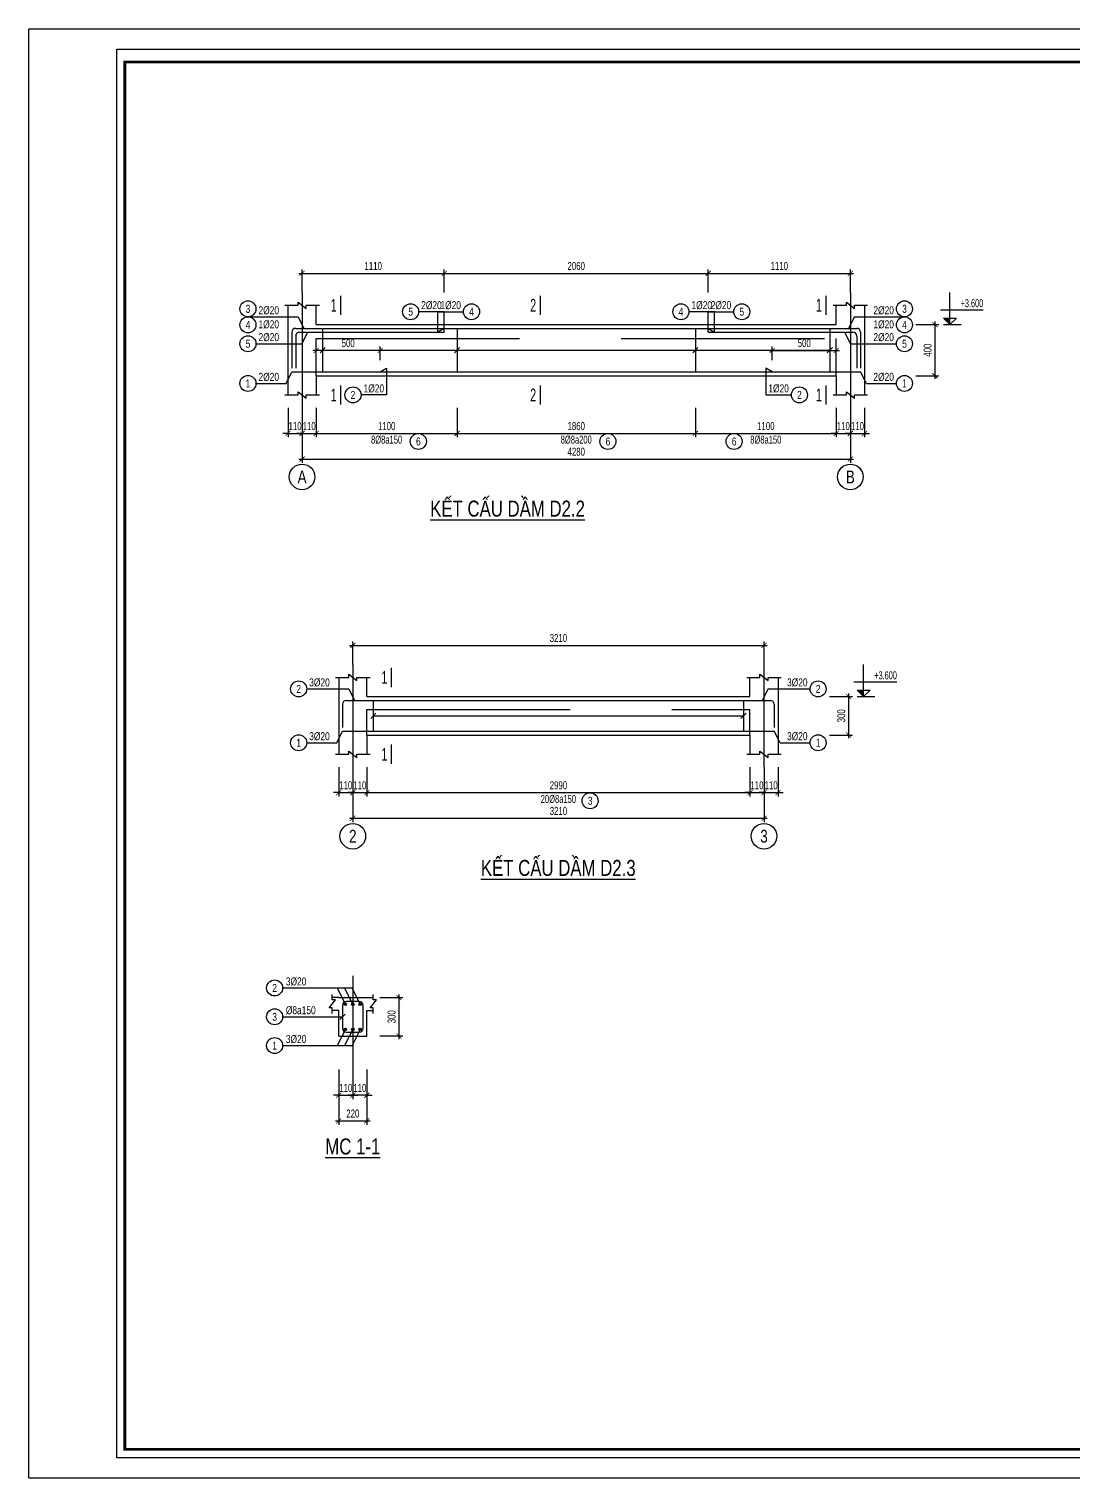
# Model space of a CAD drawing. Header units: inches. Extents: x 442278 to 842836, y -356313 to 59457.
# Drawn here: x 769186 to 777336, y -90581 to -79266 of the extents above; entities that cross this region are included whole.
import ezdxf
from ezdxf.enums import TextEntityAlignment as Align

# ---------------------------------------------------------------- set-up
doc = ezdxf.new("R2010")
doc.units = ezdxf.units.IN
doc.header["$LTSCALE"] = 250
doc.header["$MEASUREMENT"] = 0
doc.linetypes.add('CENTER', pattern=[50.8, 31.75, -6.35, 6.35, -6.35])
doc.linetypes.add('HIDDEN', pattern=[9.525, 6.35, -3.175])
for name, color, linetype in [('3', 9, 'Continuous'), ('gsgsdfg', 31, 'Continuous'), ('LA.BT', 7, 'Continuous'), ('LA.DIM', 251, 'Continuous'), ('LA.DUT', 251, 'HIDDEN'), ('LA.KHAC', 252, 'Continuous'), ('LA.MC', 6, 'Continuous'), ('LA.TC', 3, 'Continuous'), ('LA.TD', 30, 'Continuous'), ('LA.TEXT', 60, 'Continuous'), ('LA.TEXT.MC', 120, 'Continuous'), ('LA.TRUC', 251, 'CENTER'), ('NETTHAY', 8, 'Continuous'), ('NTHAY', 8, 'Continuous')]:
    doc.layers.add(name, color=color, linetype=linetype)
doc.styles.add('S.BTEXT', font='arial.ttf', dxfattribs={"width": 0.75})
doc.styles.add('S.STEXT', font='arial.ttf', dxfattribs={"width": 0.7})
doc.styles.add('VnAvantH', font='', dxfattribs={"width": 0.7})
doc.styles.get('VnAvantH').set_extended_font_data('.VnAvantH')
doc.dimstyles.new('S.DIM25', dxfattribs={"dimtxt": 62.5, "dimasz": 40, "dimexe": 30, "dimexo": 0, "dimgap": 25, "dimtad": 1, "dimdec": 0, "dimzin": 13, "dimdsep": 46, "dimtxsty": 'S.STEXT', "dimblk": 'ARCHTICK', "dimcen": 0, "dimdle": 25, "dimclrd": 251, "dimclre": 251, "dimclrt": 60, "dimadec": 0, "dimazin": 0, "dimtfac": 1, "dimtdec": 0, "dimtix": 1, "dimtmove": 2, "dimatfit": 3, "dimfxl": 1, "dimtolj": 1, "dimtzin": 13, "dimarcsym": 0})

# ---------------------------------------------------------------- blocks, each defined once
blk = doc.blocks.new('_ArchTick')
at = {"color": 0, "linetype": 'ByBlock', "const_width": 0.15}
blk.add_lwpolyline([(-0.5, -0.5), (0.5, 0.5)], dxfattribs=at)
blk = doc.blocks.new('*D571')
at = {"layer": 'DEFPOINTS', "color": 0, "transparency": 16777216}
for p in [(771318, -82224), (775598, -82224), (775598, -82624)]:
    blk.add_point(p, dxfattribs=at)
at = {"layer": 'LA.DIM', "color": 251, "lineweight": -2, "transparency": 16777216}
for p, q in [((771318, -82224), (771318, -82654)), ((775598, -82224), (775598, -82654)), ((771293, -82624), (775623, -82624))]:
    blk.add_line(p, q, dxfattribs=at)
at = {"layer": 'LA.DIM', "color": 251, "lineweight": -2, "transparency": 16777216, "xscale": 40, "yscale": 40, "zscale": 40, "rotation": 180}
blk.add_blockref('_ArchTick', (771318, -82624), dxfattribs=at)
at = {"layer": 'LA.DIM', "color": 251, "lineweight": -2, "transparency": 16777216, "xscale": 40, "yscale": 40, "zscale": 40}
blk.add_blockref('_ArchTick', (775598, -82624), dxfattribs=at)
at = {"layer": 'LA.DIM', "color": 60, "transparency": 16777216, "insert": (773458, -82567), "char_height": 62.5, "attachment_point": 5, "style": 'S.STEXT'}
blk.add_mtext('\\A1;4280', dxfattribs=at)
blk = doc.blocks.new('*D572')
at = {"layer": 'DEFPOINTS', "color": 0, "transparency": 16777216}
for p in [(771208, -82224), (771318, -82224), (771318, -82424)]:
    blk.add_point(p, dxfattribs=at)
at = {"layer": 'LA.DIM', "color": 251, "lineweight": -2, "transparency": 16777216}
for p, q in [((771208, -82224), (771208, -82454)), ((771318, -82224), (771318, -82454)), ((771208, -82424), (771168, -82424)), ((771208, -82424), (771318, -82424)), ((771318, -82424), (771358, -82424))]:
    blk.add_line(p, q, dxfattribs=at)
at = {"layer": 'LA.DIM', "color": 251, "lineweight": -2, "transparency": 16777216, "xscale": 40, "yscale": 40, "zscale": 40}
blk.add_blockref('_ArchTick', (771208, -82424), dxfattribs=at)
at = {"layer": 'LA.DIM', "color": 251, "lineweight": -2, "transparency": 16777216, "xscale": 40, "yscale": 40, "zscale": 40, "rotation": 180}
blk.add_blockref('_ArchTick', (771318, -82424), dxfattribs=at)
at = {"layer": 'LA.DIM', "color": 60, "transparency": 16777216, "insert": (771263, -82367), "char_height": 62.5, "attachment_point": 5, "style": 'S.STEXT'}
blk.add_mtext('\\A1;110', dxfattribs=at)
blk = doc.blocks.new('*D573')
at = {"layer": 'DEFPOINTS', "color": 0, "transparency": 16777216}
for p in [(771318, -82224), (771428, -82224), (771428, -82424)]:
    blk.add_point(p, dxfattribs=at)
at = {"layer": 'LA.DIM', "color": 251, "lineweight": -2, "transparency": 16777216}
for p, q in [((771318, -82224), (771318, -82454)), ((771428, -82224), (771428, -82454)), ((771318, -82424), (771278, -82424)), ((771318, -82424), (771428, -82424)), ((771428, -82424), (771468, -82424))]:
    blk.add_line(p, q, dxfattribs=at)
at = {"layer": 'LA.DIM', "color": 251, "lineweight": -2, "transparency": 16777216, "xscale": 40, "yscale": 40, "zscale": 40}
blk.add_blockref('_ArchTick', (771318, -82424), dxfattribs=at)
at = {"layer": 'LA.DIM', "color": 251, "lineweight": -2, "transparency": 16777216, "xscale": 40, "yscale": 40, "zscale": 40, "rotation": 180}
blk.add_blockref('_ArchTick', (771428, -82424), dxfattribs=at)
at = {"layer": 'LA.DIM', "color": 60, "transparency": 16777216, "insert": (771373, -82367), "char_height": 62.5, "attachment_point": 5, "style": 'S.STEXT'}
blk.add_mtext('\\A1;110', dxfattribs=at)
blk = doc.blocks.new('*D574')
at = {"layer": 'DEFPOINTS', "color": 0, "transparency": 16777216}
for p in [(775488, -82224), (775598, -82224), (775598, -82424)]:
    blk.add_point(p, dxfattribs=at)
at = {"layer": 'LA.DIM', "color": 251, "lineweight": -2, "transparency": 16777216}
for p, q in [((775488, -82224), (775488, -82454)), ((775598, -82224), (775598, -82454)), ((775488, -82424), (775448, -82424)), ((775488, -82424), (775598, -82424)), ((775598, -82424), (775638, -82424))]:
    blk.add_line(p, q, dxfattribs=at)
at = {"layer": 'LA.DIM', "color": 251, "lineweight": -2, "transparency": 16777216, "xscale": 40, "yscale": 40, "zscale": 40}
blk.add_blockref('_ArchTick', (775488, -82424), dxfattribs=at)
at = {"layer": 'LA.DIM', "color": 251, "lineweight": -2, "transparency": 16777216, "xscale": 40, "yscale": 40, "zscale": 40, "rotation": 180}
blk.add_blockref('_ArchTick', (775598, -82424), dxfattribs=at)
at = {"layer": 'LA.DIM', "color": 60, "transparency": 16777216, "insert": (775543, -82367), "char_height": 62.5, "attachment_point": 5, "style": 'S.STEXT'}
blk.add_mtext('\\A1;110', dxfattribs=at)
blk = doc.blocks.new('*D575')
at = {"layer": 'DEFPOINTS', "color": 0, "transparency": 16777216}
for p in [(775598, -82224), (775708, -82224), (775708, -82424)]:
    blk.add_point(p, dxfattribs=at)
at = {"layer": 'LA.DIM', "color": 251, "lineweight": -2, "transparency": 16777216}
for p, q in [((775598, -82224), (775598, -82454)), ((775708, -82224), (775708, -82454)), ((775598, -82424), (775558, -82424)), ((775598, -82424), (775708, -82424)), ((775708, -82424), (775748, -82424))]:
    blk.add_line(p, q, dxfattribs=at)
at = {"layer": 'LA.DIM', "color": 251, "lineweight": -2, "transparency": 16777216, "xscale": 40, "yscale": 40, "zscale": 40}
blk.add_blockref('_ArchTick', (775598, -82424), dxfattribs=at)
at = {"layer": 'LA.DIM', "color": 251, "lineweight": -2, "transparency": 16777216, "xscale": 40, "yscale": 40, "zscale": 40, "rotation": 180}
blk.add_blockref('_ArchTick', (775708, -82424), dxfattribs=at)
at = {"layer": 'LA.DIM', "color": 60, "transparency": 16777216, "insert": (775653, -82367), "char_height": 62.5, "attachment_point": 5, "style": 'S.STEXT'}
blk.add_mtext('\\A1;110', dxfattribs=at)
blk = doc.blocks.new('*D576')
at = {"layer": 'DEFPOINTS', "color": 0, "transparency": 16777216}
for p in [(771428, -81776), (771428, -81851), (771928, -81851)]:
    blk.add_point(p, dxfattribs=at)
at = {"layer": 'LA.DIM', "color": 251, "lineweight": -2, "transparency": 16777216}
for p, q in [((771953, -81776), (771403, -81776)), ((771428, -81851), (771428, -81746)), ((771928, -81851), (771928, -81746))]:
    blk.add_line(p, q, dxfattribs=at)
at = {"layer": 'LA.DIM', "color": 251, "lineweight": -2, "transparency": 16777216, "xscale": 40, "yscale": 40, "zscale": 40, "rotation": 180}
blk.add_blockref('_ArchTick', (771428, -81776), dxfattribs=at)
at = {"layer": 'LA.DIM', "color": 251, "lineweight": -2, "transparency": 16777216, "xscale": 40, "yscale": 40, "zscale": 40}
blk.add_blockref('_ArchTick', (771928, -81776), dxfattribs=at)
at = {"layer": 'LA.DIM', "color": 60, "transparency": 16777216, "insert": (771678, -81719), "char_height": 62.5, "attachment_point": 5, "style": 'S.STEXT'}
blk.add_mtext('\\A1;500', dxfattribs=at)
blk = doc.blocks.new('*D577')
at = {"layer": 'DEFPOINTS', "color": 0, "transparency": 16777216}
for p in [(775488, -81776), (774988, -81851), (775488, -81851)]:
    blk.add_point(p, dxfattribs=at)
at = {"layer": 'LA.DIM', "color": 251, "lineweight": -2, "transparency": 16777216}
for p, q in [((774963, -81776), (775513, -81776)), ((774988, -81851), (774988, -81746)), ((775488, -81851), (775488, -81746))]:
    blk.add_line(p, q, dxfattribs=at)
at = {"layer": 'LA.DIM', "color": 251, "lineweight": -2, "transparency": 16777216, "xscale": 40, "yscale": 40, "zscale": 40, "rotation": 180}
blk.add_blockref('_ArchTick', (774988, -81776), dxfattribs=at)
at = {"layer": 'LA.DIM', "color": 251, "lineweight": -2, "transparency": 16777216, "xscale": 40, "yscale": 40, "zscale": 40}
blk.add_blockref('_ArchTick', (775488, -81776), dxfattribs=at)
at = {"layer": 'LA.DIM', "color": 60, "transparency": 16777216, "insert": (775238, -81719), "char_height": 62.5, "attachment_point": 5, "style": 'S.STEXT'}
blk.add_mtext('\\A1;500', dxfattribs=at)
blk = doc.blocks.new('*D578')
at = {"layer": 'DEFPOINTS', "color": 0, "transparency": 16777216}
for p in [(772428, -81174), (771318, -81324), (772428, -81324)]:
    blk.add_point(p, dxfattribs=at)
at = {"layer": 'LA.DIM', "color": 251, "lineweight": -2, "transparency": 16777216}
for p, q in [((771293, -81174), (772453, -81174)), ((771318, -81324), (771318, -81144)), ((772428, -81324), (772428, -81144))]:
    blk.add_line(p, q, dxfattribs=at)
at = {"layer": 'LA.DIM', "color": 251, "lineweight": -2, "transparency": 16777216, "xscale": 40, "yscale": 40, "zscale": 40, "rotation": 180}
blk.add_blockref('_ArchTick', (771318, -81174), dxfattribs=at)
at = {"layer": 'LA.DIM', "color": 251, "lineweight": -2, "transparency": 16777216, "xscale": 40, "yscale": 40, "zscale": 40}
blk.add_blockref('_ArchTick', (772428, -81174), dxfattribs=at)
at = {"layer": 'LA.DIM', "color": 60, "transparency": 16777216, "insert": (771873, -81117), "char_height": 62.5, "attachment_point": 5, "style": 'S.STEXT'}
blk.add_mtext('\\A1;1110', dxfattribs=at)
blk = doc.blocks.new('*D579')
at = {"layer": 'DEFPOINTS', "color": 0, "transparency": 16777216}
for p in [(774488, -81174), (772428, -81324), (774488, -81324)]:
    blk.add_point(p, dxfattribs=at)
at = {"layer": 'LA.DIM', "color": 251, "lineweight": -2, "transparency": 16777216}
for p, q in [((772403, -81174), (774513, -81174)), ((772428, -81324), (772428, -81144)), ((774488, -81324), (774488, -81144))]:
    blk.add_line(p, q, dxfattribs=at)
at = {"layer": 'LA.DIM', "color": 251, "lineweight": -2, "transparency": 16777216, "xscale": 40, "yscale": 40, "zscale": 40, "rotation": 180}
blk.add_blockref('_ArchTick', (772428, -81174), dxfattribs=at)
at = {"layer": 'LA.DIM', "color": 251, "lineweight": -2, "transparency": 16777216, "xscale": 40, "yscale": 40, "zscale": 40}
blk.add_blockref('_ArchTick', (774488, -81174), dxfattribs=at)
at = {"layer": 'LA.DIM', "color": 60, "transparency": 16777216, "insert": (773458, -81117), "char_height": 62.5, "attachment_point": 5, "style": 'S.STEXT'}
blk.add_mtext('\\A1;2060', dxfattribs=at)
blk = doc.blocks.new('*D580')
at = {"layer": 'DEFPOINTS', "color": 0, "transparency": 16777216}
for p in [(775598, -81174), (774488, -81324), (775598, -81324)]:
    blk.add_point(p, dxfattribs=at)
at = {"layer": 'LA.DIM', "color": 251, "lineweight": -2, "transparency": 16777216}
for p, q in [((774463, -81174), (775623, -81174)), ((774488, -81324), (774488, -81144)), ((775598, -81324), (775598, -81144))]:
    blk.add_line(p, q, dxfattribs=at)
at = {"layer": 'LA.DIM', "color": 251, "lineweight": -2, "transparency": 16777216, "xscale": 40, "yscale": 40, "zscale": 40, "rotation": 180}
blk.add_blockref('_ArchTick', (774488, -81174), dxfattribs=at)
at = {"layer": 'LA.DIM', "color": 251, "lineweight": -2, "transparency": 16777216, "xscale": 40, "yscale": 40, "zscale": 40}
blk.add_blockref('_ArchTick', (775598, -81174), dxfattribs=at)
at = {"layer": 'LA.DIM', "color": 60, "transparency": 16777216, "insert": (775043, -81117), "char_height": 62.5, "attachment_point": 5, "style": 'S.STEXT'}
blk.add_mtext('\\A1;1110', dxfattribs=at)
blk = doc.blocks.new('*D581')
at = {"layer": 'DEFPOINTS', "color": 0, "transparency": 16777216}
for p in [(771428, -82224), (772528, -82224), (772528, -82424)]:
    blk.add_point(p, dxfattribs=at)
at = {"layer": 'LA.DIM', "color": 251, "lineweight": -2, "transparency": 16777216}
for p, q in [((771428, -82224), (771428, -82454)), ((772528, -82224), (772528, -82454)), ((771403, -82424), (772553, -82424))]:
    blk.add_line(p, q, dxfattribs=at)
at = {"layer": 'LA.DIM', "color": 251, "lineweight": -2, "transparency": 16777216, "xscale": 40, "yscale": 40, "zscale": 40, "rotation": 180}
blk.add_blockref('_ArchTick', (771428, -82424), dxfattribs=at)
at = {"layer": 'LA.DIM', "color": 251, "lineweight": -2, "transparency": 16777216, "xscale": 40, "yscale": 40, "zscale": 40}
blk.add_blockref('_ArchTick', (772528, -82424), dxfattribs=at)
at = {"layer": 'LA.DIM', "color": 60, "transparency": 16777216, "insert": (771978, -82367), "char_height": 62.5, "attachment_point": 5, "style": 'S.STEXT'}
blk.add_mtext('\\A1;1100', dxfattribs=at)
blk = doc.blocks.new('*D582')
at = {"layer": 'DEFPOINTS', "color": 0, "transparency": 16777216}
for p in [(772528, -82224), (774388, -82224), (774388, -82424)]:
    blk.add_point(p, dxfattribs=at)
at = {"layer": 'LA.DIM', "color": 251, "lineweight": -2, "transparency": 16777216}
for p, q in [((772528, -82224), (772528, -82454)), ((774388, -82224), (774388, -82454)), ((772503, -82424), (774413, -82424))]:
    blk.add_line(p, q, dxfattribs=at)
at = {"layer": 'LA.DIM', "color": 251, "lineweight": -2, "transparency": 16777216, "xscale": 40, "yscale": 40, "zscale": 40, "rotation": 180}
blk.add_blockref('_ArchTick', (772528, -82424), dxfattribs=at)
at = {"layer": 'LA.DIM', "color": 251, "lineweight": -2, "transparency": 16777216, "xscale": 40, "yscale": 40, "zscale": 40}
blk.add_blockref('_ArchTick', (774388, -82424), dxfattribs=at)
at = {"layer": 'LA.DIM', "color": 60, "transparency": 16777216, "insert": (773458, -82367), "char_height": 62.5, "attachment_point": 5, "style": 'S.STEXT'}
blk.add_mtext('\\A1;1860', dxfattribs=at)
blk = doc.blocks.new('*D583')
at = {"layer": 'DEFPOINTS', "color": 0, "transparency": 16777216}
for p in [(774388, -82224), (775488, -82224), (775488, -82424)]:
    blk.add_point(p, dxfattribs=at)
at = {"layer": 'LA.DIM', "color": 251, "lineweight": -2, "transparency": 16777216}
for p, q in [((774388, -82224), (774388, -82454)), ((775488, -82224), (775488, -82454)), ((774363, -82424), (775513, -82424))]:
    blk.add_line(p, q, dxfattribs=at)
at = {"layer": 'LA.DIM', "color": 251, "lineweight": -2, "transparency": 16777216, "xscale": 40, "yscale": 40, "zscale": 40, "rotation": 180}
blk.add_blockref('_ArchTick', (774388, -82424), dxfattribs=at)
at = {"layer": 'LA.DIM', "color": 251, "lineweight": -2, "transparency": 16777216, "xscale": 40, "yscale": 40, "zscale": 40}
blk.add_blockref('_ArchTick', (775488, -82424), dxfattribs=at)
at = {"layer": 'LA.DIM', "color": 60, "transparency": 16777216, "insert": (774938, -82367), "char_height": 62.5, "attachment_point": 5, "style": 'S.STEXT'}
blk.add_mtext('\\A1;1100', dxfattribs=at)
blk = doc.blocks.new('BLOCK.COS')
at = {"layer": 'LA.KHAC'}
blk.add_hatch(color=256, dxfattribs=at).paths.add_polyline_path([(37.5, 50), (87.5, 0), (87.5, 50)])
at = {"layer": 'LA.KHAC', "color": 5}
for p, q in [((37.5, 50), (137.5, 50)), ((87.5, 0), (37.5, 50)), ((37.5, 0), (175, 0)), ((87.5, 0), (87.5, 50)), ((87.5, 0), (137.5, 50))]:
    blk.add_line(p, q, dxfattribs=at)
blk = doc.blocks.new('*D584')
at = {"layer": 'DEFPOINTS', "color": 0, "transparency": 16777216}
for p in [(776108, -81574), (776108, -81974), (776258, -81974)]:
    blk.add_point(p, dxfattribs=at)
at = {"layer": 'LA.DIM', "color": 251, "lineweight": -2, "transparency": 16777216}
for p, q in [((776108, -81574), (776288, -81574)), ((776258, -81549), (776258, -81999)), ((776108, -81974), (776288, -81974))]:
    blk.add_line(p, q, dxfattribs=at)
at = {"layer": 'LA.DIM', "color": 251, "lineweight": -2, "transparency": 16777216, "xscale": 40, "yscale": 40, "zscale": 40}
for p, rotation in [((776258, -81574), 90), ((776258, -81974), 270)]:
    blk.add_blockref('_ArchTick', p, dxfattribs=dict(at, rotation=rotation))
at = {"layer": 'LA.DIM', "color": 60, "transparency": 16777216, "insert": (776201, -81774), "char_height": 62.5, "attachment_point": 5, "rotation": 90, "style": 'S.STEXT'}
blk.add_mtext('\\A1;400', dxfattribs=at)
blk = doc.blocks.new('KHUNG CHUAN SEICO')
at = {"layer": 'DEFPOINTS', "lineweight": -3, "ltscale": 2000}
blk.add_lwpolyline([(0, 397.16), (572.13, 397.16), (572.13, 0), (0, 0)], close=True, dxfattribs=at)
at = {"layer": 'gsgsdfg'}
blk.add_lwpolyline([(0, 397.16), (572.13, 397.16), (572.13, 0), (0, 0)], close=True, dxfattribs=at)
blk.add_lwpolyline([(0, 397.16), (572.13, 397.16), (572.13, 0), (0, 0)], close=True, dxfattribs=at)
at = {"layer": 'NETTHAY', "ltscale": 0.5, "const_width": 0.743}
blk.add_lwpolyline([(26.26, 388.15), (460.75, 388.15), (460.75, 7.88), (26.26, 7.88), (26.26, 388.51)], dxfattribs=at)
at = {"layer": 'NTHAY', "lineweight": -3, "ltscale": 2000}
blk.add_lwpolyline([(24.06, 391.61), (565.91, 391.61), (565.91, 5.55), (24.06, 5.55)], close=True, dxfattribs=at)
at = {"layer": '3', "ltscale": 0.5, "style": 'VnAvantH'}
for tag, height, p in [('DRAWING1', 4.75, (514.01, 46.77)), ('DRAWING2', 4.75, (514.07, 36.02)), ('DATE', 2.5, (477.02, 18.64))]:
    blk.add_attdef(tag, text='', height=height, dxfattribs=at).set_placement(p, align=Align.CENTER)
blk = doc.blocks.new('*D797')
at = {"layer": 'DEFPOINTS', "color": 0, "transparency": 16777216}
for p in [(771714, -85029), (774924, -85029), (774924, -85429)]:
    blk.add_point(p, dxfattribs=at)
at = {"layer": 'LA.DIM', "color": 251, "lineweight": -2, "transparency": 16777216}
for p, q in [((771714, -85029), (771714, -85459)), ((774924, -85029), (774924, -85459)), ((771689, -85429), (774949, -85429))]:
    blk.add_line(p, q, dxfattribs=at)
at = {"layer": 'LA.DIM', "color": 251, "lineweight": -2, "transparency": 16777216, "xscale": 40, "yscale": 40, "zscale": 40, "rotation": 180}
blk.add_blockref('_ArchTick', (771714, -85429), dxfattribs=at)
at = {"layer": 'LA.DIM', "color": 251, "lineweight": -2, "transparency": 16777216, "xscale": 40, "yscale": 40, "zscale": 40}
blk.add_blockref('_ArchTick', (774924, -85429), dxfattribs=at)
at = {"layer": 'LA.DIM', "color": 60, "transparency": 16777216, "insert": (773319, -85372), "char_height": 62.5, "attachment_point": 5, "style": 'S.STEXT'}
blk.add_mtext('\\A1;3210', dxfattribs=at)
blk = doc.blocks.new('*D798')
at = {"layer": 'DEFPOINTS', "color": 0, "transparency": 16777216}
for p in [(771604, -85029), (771714, -85029), (771714, -85229)]:
    blk.add_point(p, dxfattribs=at)
at = {"layer": 'LA.DIM', "color": 251, "lineweight": -2, "transparency": 16777216}
for p, q in [((771604, -85029), (771604, -85259)), ((771714, -85029), (771714, -85259)), ((771604, -85229), (771564, -85229)), ((771604, -85229), (771714, -85229)), ((771714, -85229), (771754, -85229))]:
    blk.add_line(p, q, dxfattribs=at)
at = {"layer": 'LA.DIM', "color": 251, "lineweight": -2, "transparency": 16777216, "xscale": 40, "yscale": 40, "zscale": 40}
blk.add_blockref('_ArchTick', (771604, -85229), dxfattribs=at)
at = {"layer": 'LA.DIM', "color": 251, "lineweight": -2, "transparency": 16777216, "xscale": 40, "yscale": 40, "zscale": 40, "rotation": 180}
blk.add_blockref('_ArchTick', (771714, -85229), dxfattribs=at)
at = {"layer": 'LA.DIM', "color": 60, "transparency": 16777216, "insert": (771659, -85172), "char_height": 62.5, "attachment_point": 5, "style": 'S.STEXT'}
blk.add_mtext('\\A1;110', dxfattribs=at)
blk = doc.blocks.new('*D799')
at = {"layer": 'DEFPOINTS', "color": 0, "transparency": 16777216}
for p in [(771714, -85029), (771824, -85029), (771824, -85229)]:
    blk.add_point(p, dxfattribs=at)
at = {"layer": 'LA.DIM', "color": 251, "lineweight": -2, "transparency": 16777216}
for p, q in [((771714, -85029), (771714, -85259)), ((771824, -85029), (771824, -85259)), ((771714, -85229), (771674, -85229)), ((771714, -85229), (771824, -85229)), ((771824, -85229), (771864, -85229))]:
    blk.add_line(p, q, dxfattribs=at)
at = {"layer": 'LA.DIM', "color": 251, "lineweight": -2, "transparency": 16777216, "xscale": 40, "yscale": 40, "zscale": 40}
blk.add_blockref('_ArchTick', (771714, -85229), dxfattribs=at)
at = {"layer": 'LA.DIM', "color": 251, "lineweight": -2, "transparency": 16777216, "xscale": 40, "yscale": 40, "zscale": 40, "rotation": 180}
blk.add_blockref('_ArchTick', (771824, -85229), dxfattribs=at)
at = {"layer": 'LA.DIM', "color": 60, "transparency": 16777216, "insert": (771769, -85172), "char_height": 62.5, "attachment_point": 5, "style": 'S.STEXT'}
blk.add_mtext('\\A1;110', dxfattribs=at)
blk = doc.blocks.new('*D800')
at = {"layer": 'DEFPOINTS', "color": 0, "transparency": 16777216}
for p in [(774814, -85029), (774924, -85029), (774924, -85229)]:
    blk.add_point(p, dxfattribs=at)
at = {"layer": 'LA.DIM', "color": 251, "lineweight": -2, "transparency": 16777216}
for p, q in [((774814, -85029), (774814, -85259)), ((774924, -85029), (774924, -85259)), ((774814, -85229), (774774, -85229)), ((774814, -85229), (774924, -85229)), ((774924, -85229), (774964, -85229))]:
    blk.add_line(p, q, dxfattribs=at)
at = {"layer": 'LA.DIM', "color": 251, "lineweight": -2, "transparency": 16777216, "xscale": 40, "yscale": 40, "zscale": 40}
blk.add_blockref('_ArchTick', (774814, -85229), dxfattribs=at)
at = {"layer": 'LA.DIM', "color": 251, "lineweight": -2, "transparency": 16777216, "xscale": 40, "yscale": 40, "zscale": 40, "rotation": 180}
blk.add_blockref('_ArchTick', (774924, -85229), dxfattribs=at)
at = {"layer": 'LA.DIM', "color": 60, "transparency": 16777216, "insert": (774869, -85172), "char_height": 62.5, "attachment_point": 5, "style": 'S.STEXT'}
blk.add_mtext('\\A1;110', dxfattribs=at)
blk = doc.blocks.new('*D801')
at = {"layer": 'DEFPOINTS', "color": 0, "transparency": 16777216}
for p in [(774924, -85029), (775034, -85029), (775034, -85229)]:
    blk.add_point(p, dxfattribs=at)
at = {"layer": 'LA.DIM', "color": 251, "lineweight": -2, "transparency": 16777216}
for p, q in [((774924, -85029), (774924, -85259)), ((775034, -85029), (775034, -85259)), ((774924, -85229), (774884, -85229)), ((774924, -85229), (775034, -85229)), ((775034, -85229), (775074, -85229))]:
    blk.add_line(p, q, dxfattribs=at)
at = {"layer": 'LA.DIM', "color": 251, "lineweight": -2, "transparency": 16777216, "xscale": 40, "yscale": 40, "zscale": 40}
blk.add_blockref('_ArchTick', (774924, -85229), dxfattribs=at)
at = {"layer": 'LA.DIM', "color": 251, "lineweight": -2, "transparency": 16777216, "xscale": 40, "yscale": 40, "zscale": 40, "rotation": 180}
blk.add_blockref('_ArchTick', (775034, -85229), dxfattribs=at)
at = {"layer": 'LA.DIM', "color": 60, "transparency": 16777216, "insert": (774979, -85172), "char_height": 62.5, "attachment_point": 5, "style": 'S.STEXT'}
blk.add_mtext('\\A1;110', dxfattribs=at)
blk = doc.blocks.new('*D792')
at = {"layer": 'DEFPOINTS', "color": 0, "transparency": 16777216}
for p in [(774924, -84079), (771714, -84229), (774924, -84229)]:
    blk.add_point(p, dxfattribs=at)
at = {"layer": 'LA.DIM', "color": 251, "lineweight": -2, "transparency": 16777216}
for p, q in [((771714, -84229), (771714, -84049)), ((774924, -84229), (774924, -84049)), ((771689, -84079), (774949, -84079))]:
    blk.add_line(p, q, dxfattribs=at)
at = {"layer": 'LA.DIM', "color": 251, "lineweight": -2, "transparency": 16777216, "xscale": 40, "yscale": 40, "zscale": 40, "rotation": 180}
blk.add_blockref('_ArchTick', (771714, -84079), dxfattribs=at)
at = {"layer": 'LA.DIM', "color": 251, "lineweight": -2, "transparency": 16777216, "xscale": 40, "yscale": 40, "zscale": 40}
blk.add_blockref('_ArchTick', (774924, -84079), dxfattribs=at)
at = {"layer": 'LA.DIM', "color": 60, "transparency": 16777216, "insert": (773319, -84022), "char_height": 62.5, "attachment_point": 5, "style": 'S.STEXT'}
blk.add_mtext('\\A1;3210', dxfattribs=at)
blk = doc.blocks.new('*D793')
at = {"layer": 'DEFPOINTS', "color": 0, "transparency": 16777216}
for p in [(771824, -85029), (774814, -85029), (774814, -85229)]:
    blk.add_point(p, dxfattribs=at)
at = {"layer": 'LA.DIM', "color": 251, "lineweight": -2, "transparency": 16777216}
for p, q in [((771824, -85029), (771824, -85259)), ((774814, -85029), (774814, -85259)), ((771799, -85229), (774839, -85229))]:
    blk.add_line(p, q, dxfattribs=at)
at = {"layer": 'LA.DIM', "color": 251, "lineweight": -2, "transparency": 16777216, "xscale": 40, "yscale": 40, "zscale": 40, "rotation": 180}
blk.add_blockref('_ArchTick', (771824, -85229), dxfattribs=at)
at = {"layer": 'LA.DIM', "color": 251, "lineweight": -2, "transparency": 16777216, "xscale": 40, "yscale": 40, "zscale": 40}
blk.add_blockref('_ArchTick', (774814, -85229), dxfattribs=at)
at = {"layer": 'LA.DIM', "color": 60, "transparency": 16777216, "insert": (773319, -85172), "char_height": 62.5, "attachment_point": 5, "style": 'S.STEXT'}
blk.add_mtext('\\A1;2990', dxfattribs=at)
blk = doc.blocks.new('*D794')
at = {"layer": 'DEFPOINTS', "color": 0, "transparency": 16777216}
for p in [(775434, -84479), (775434, -84779), (775584, -84779)]:
    blk.add_point(p, dxfattribs=at)
at = {"layer": 'LA.DIM', "color": 251, "lineweight": -2, "transparency": 16777216}
for p, q in [((775434, -84479), (775614, -84479)), ((775584, -84454), (775584, -84804)), ((775434, -84779), (775614, -84779))]:
    blk.add_line(p, q, dxfattribs=at)
at = {"layer": 'LA.DIM', "color": 251, "lineweight": -2, "transparency": 16777216, "xscale": 40, "yscale": 40, "zscale": 40}
for p, rotation in [((775584, -84479), 90), ((775584, -84779), 270)]:
    blk.add_blockref('_ArchTick', p, dxfattribs=dict(at, rotation=rotation))
at = {"layer": 'LA.DIM', "color": 60, "transparency": 16777216, "insert": (775527, -84629), "char_height": 62.5, "attachment_point": 5, "rotation": 90, "style": 'S.STEXT'}
blk.add_mtext('\\A1;300', dxfattribs=at)
blk = doc.blocks.new('*D795')
at = {"layer": 'DEFPOINTS', "color": 0, "transparency": 16777216}
for p in [(771604, -87392), (771714, -87392), (771714, -87592)]:
    blk.add_point(p, dxfattribs=at)
at = {"layer": 'LA.DIM', "color": 251, "lineweight": -2, "transparency": 16777216}
for p, q in [((771604, -87392), (771604, -87622)), ((771714, -87392), (771714, -87622)), ((771604, -87592), (771564, -87592)), ((771604, -87592), (771714, -87592)), ((771714, -87592), (771754, -87592))]:
    blk.add_line(p, q, dxfattribs=at)
at = {"layer": 'LA.DIM', "color": 251, "lineweight": -2, "transparency": 16777216, "xscale": 40, "yscale": 40, "zscale": 40}
blk.add_blockref('_ArchTick', (771604, -87592), dxfattribs=at)
at = {"layer": 'LA.DIM', "color": 251, "lineweight": -2, "transparency": 16777216, "xscale": 40, "yscale": 40, "zscale": 40, "rotation": 180}
blk.add_blockref('_ArchTick', (771714, -87592), dxfattribs=at)
at = {"layer": 'LA.DIM', "color": 60, "transparency": 16777216, "insert": (771659, -87535), "char_height": 62.5, "attachment_point": 5, "style": 'S.STEXT'}
blk.add_mtext('\\A1;110', dxfattribs=at)
blk = doc.blocks.new('*D796')
at = {"layer": 'DEFPOINTS', "color": 0, "transparency": 16777216}
for p in [(771714, -87392), (771824, -87392), (771714, -87592)]:
    blk.add_point(p, dxfattribs=at)
at = {"layer": 'LA.DIM', "color": 251, "lineweight": -2, "transparency": 16777216}
for p, q in [((771714, -87392), (771714, -87622)), ((771824, -87392), (771824, -87622)), ((771714, -87592), (771674, -87592)), ((771824, -87592), (771714, -87592)), ((771824, -87592), (771864, -87592))]:
    blk.add_line(p, q, dxfattribs=at)
at = {"layer": 'LA.DIM', "color": 251, "lineweight": -2, "transparency": 16777216, "xscale": 40, "yscale": 40, "zscale": 40}
blk.add_blockref('_ArchTick', (771714, -87592), dxfattribs=at)
at = {"layer": 'LA.DIM', "color": 251, "lineweight": -2, "transparency": 16777216, "xscale": 40, "yscale": 40, "zscale": 40, "rotation": 180}
blk.add_blockref('_ArchTick', (771824, -87592), dxfattribs=at)
at = {"layer": 'LA.DIM', "color": 60, "transparency": 16777216, "insert": (771769, -87535), "char_height": 62.5, "attachment_point": 5, "style": 'S.STEXT'}
blk.add_mtext('\\A1;110', dxfattribs=at)
blk = doc.blocks.new('*D790')
at = {"layer": 'DEFPOINTS', "color": 0, "transparency": 16777216}
for p in [(771604, -87392), (771824, -87392), (771824, -87792)]:
    blk.add_point(p, dxfattribs=at)
at = {"layer": 'LA.DIM', "color": 251, "lineweight": -2, "transparency": 16777216}
for p, q in [((771604, -87392), (771604, -87822)), ((771824, -87392), (771824, -87822)), ((771579, -87792), (771849, -87792))]:
    blk.add_line(p, q, dxfattribs=at)
at = {"layer": 'LA.DIM', "color": 251, "lineweight": -2, "transparency": 16777216, "xscale": 40, "yscale": 40, "zscale": 40, "rotation": 180}
blk.add_blockref('_ArchTick', (771604, -87792), dxfattribs=at)
at = {"layer": 'LA.DIM', "color": 251, "lineweight": -2, "transparency": 16777216, "xscale": 40, "yscale": 40, "zscale": 40}
blk.add_blockref('_ArchTick', (771824, -87792), dxfattribs=at)
at = {"layer": 'LA.DIM', "color": 60, "transparency": 16777216, "insert": (771714, -87735), "char_height": 62.5, "attachment_point": 5, "style": 'S.STEXT'}
blk.add_mtext('\\A1;220', dxfattribs=at)
blk = doc.blocks.new('*D791')
at = {"layer": 'DEFPOINTS', "color": 0, "transparency": 16777216}
for p in [(771924, -86829), (771924, -87129), (772074, -87129)]:
    blk.add_point(p, dxfattribs=at)
at = {"layer": 'LA.DIM', "color": 251, "lineweight": -2, "transparency": 16777216}
for p, q in [((771924, -86829), (772104, -86829)), ((772074, -86804), (772074, -87154)), ((771924, -87129), (772104, -87129))]:
    blk.add_line(p, q, dxfattribs=at)
at = {"layer": 'LA.DIM', "color": 251, "lineweight": -2, "transparency": 16777216, "xscale": 40, "yscale": 40, "zscale": 40}
for p, rotation in [((772074, -86829), 90), ((772074, -87129), 270)]:
    blk.add_blockref('_ArchTick', p, dxfattribs=dict(at, rotation=rotation))
at = {"layer": 'LA.DIM', "color": 60, "transparency": 16777216, "insert": (772017, -86979), "char_height": 62.5, "attachment_point": 5, "rotation": 90, "style": 'S.STEXT'}
blk.add_mtext('\\A1;300', dxfattribs=at)
blk = doc.blocks.new('BLOCK.TC')
at = {"layer": 'LA.TC'}
blk.add_hatch(color=256, dxfattribs=at).paths.add_polyline_path([(10, 0, 1), (-10, 0, 1)])
at = {"layer": 'LA.TD'}
blk.add_circle((0, 0), 10, dxfattribs=at)

msp = doc.modelspace()

# ---------------------------------------------------------------- linework, layer by layer
at = {"layer": 'LA.BT'}
for p, q in [((771207.85, -81423.66), (771207.85, -82123.66)), ((771427.85, -81573.66), (771427.85, -81423.66)), ((775487.85, -81573.66), (775487.85, -81423.66)), ((775707.85, -81423.66), (775707.85, -82123.66)), ((771427.85, -81573.66), (775487.85, -81573.66)), ((771427.85, -81973.66), (775487.85, -81973.66)), ((771427.85, -81973.66), (771427.85, -82123.66)), ((775487.85, -81973.66), (775487.85, -82123.66)), ((771603.68, -84329.34), (771603.68, -84929.34)), ((771823.68, -84479.34), (771823.68, -84329.34)), ((774813.68, -84479.34), (774813.68, -84329.34)), ((775033.68, -84329.34), (775033.68, -84929.34)), ((771823.68, -84479.34), (774813.68, -84479.34)), ((771823.68, -84779.34), (774813.68, -84779.34)), ((771823.68, -84779.34), (771823.68, -84929.34)), ((774813.68, -84779.34), (774813.68, -84929.34)), ((771603.68, -86829.34), (771553.68, -86829.34)), ((771603.68, -86829.34), (771823.68, -86829.34)), ((771823.68, -86829.34), (771873.68, -86829.34)), ((771603.68, -86929.34), (771553.68, -86929.34)), ((771603.68, -87129.34), (771603.68, -86929.34)), ((771823.68, -87129.34), (771823.68, -86929.34)), ((771823.68, -86929.34), (771873.68, -86929.34)), ((771603.68, -87129.34), (771823.68, -87129.34))]:
    msp.add_line(p, q, dxfattribs=at)
at = {"layer": 'LA.DUT'}
for p, q in [((771427.85, -81683.66), (775487.85, -81683.66)), ((771427.85, -81973.66), (771427.85, -81683.66)), ((775487.85, -81973.66), (775487.85, -81683.66)), ((771823.68, -84579.34), (774813.68, -84579.34)), ((771823.68, -84779.34), (771823.68, -84579.34)), ((774813.68, -84779.34), (774813.68, -84579.34))]:
    msp.add_line(p, q, dxfattribs=at)
at = {"layer": 'LA.KHAC'}
for p, q in [((776375.35, -81573.66), (776375.35, -81323.66)), ((776300.35, -81458.66), (776635.35, -81458.66)), ((770895.35, -81513.66), (771286.6, -81513.66)), ((771286.6, -81513.66), (771331.6, -81603.66)), ((772427.85, -81473.66), (772227.85, -81473.66)), ((772377.85, -81473.66), (772577.85, -81473.66)), ((772377.85, -81633.66), (772377.85, -81473.66)), ((772427.85, -81633.66), (772427.85, -81473.66)), ((774537.85, -81473.66), (774337.85, -81473.66)), ((774487.85, -81473.66), (774687.85, -81473.66)), ((774487.85, -81633.66), (774487.85, -81473.66)), ((774537.85, -81633.66), (774537.85, -81473.66)), ((775629.1, -81513.66), (775584.1, -81603.66)), ((775629.1, -81513.66), (776020.35, -81513.66)), ((771316.6, -81723.66), (771361.6, -81633.66)), ((775599.1, -81723.66), (775554.1, -81633.66)), ((770957.85, -81723.66), (771316.6, -81723.66)), ((771477.85, -81773.66), (775437.85, -81773.66)), ((775599.1, -81723.66), (775957.85, -81723.66)), ((771977.85, -81913.66), (771977.85, -82123.66)), ((774937.85, -81913.66), (774937.85, -82123.66)), ((771192.85, -82033.66), (771237.85, -81943.66)), ((775722.85, -82033.66), (775677.85, -81943.66)), ((770957.85, -82033.66), (771192.85, -82033.66)), ((771977.85, -82123.66), (771777.85, -82123.66)), ((774937.85, -82123.66), (775137.85, -82123.66)), ((775722.85, -82033.66), (775957.85, -82033.66)), ((775701.18, -84479.34), (775701.18, -84229.34)), ((775626.18, -84364.34), (775961.18, -84364.34)), ((771353.68, -84419.34), (771682.43, -84419.34)), ((771682.43, -84419.34), (771727.43, -84509.34)), ((774954.93, -84419.34), (774909.93, -84509.34)), ((774954.93, -84419.34), (775283.68, -84419.34)), ((771873.68, -84629.34), (774763.68, -84629.34)), ((771353.68, -84839.34), (771588.68, -84839.34)), ((771588.68, -84839.34), (771633.68, -84749.34)), ((775048.68, -84839.34), (775003.68, -84749.34)), ((775048.68, -84839.34), (775283.68, -84839.34)), ((771166.18, -86754.34), (771708.18, -86754.34)), ((771655.68, -86881.34), (771592.18, -86754.34)), ((771713.68, -86881.34), (771650.18, -86754.34)), ((771771.68, -86881.34), (771708.18, -86754.34)), ((771166.18, -86979.34), (771633.68, -86979.34)), ((771655.68, -87077.34), (771592.18, -87204.34)), ((771713.68, -87077.34), (771650.18, -87204.34)), ((771771.68, -87077.34), (771708.18, -87204.34)), ((771166.18, -87204.34), (771708.18, -87204.34))]:
    msp.add_line(p, q, dxfattribs=at)
at = {"layer": 'LA.KHAC', "color": 3}
for p, q in [((771457.85, -81793.66), (771497.85, -81753.66)), ((772507.85, -81793.66), (772547.85, -81753.66)), ((774367.85, -81793.66), (774407.85, -81753.66)), ((775417.85, -81793.66), (775457.85, -81753.66)), ((771853.68, -84649.34), (771893.68, -84609.34)), ((774743.68, -84649.34), (774783.68, -84609.34)), ((771613.68, -86999.34), (771653.68, -86959.34))]:
    msp.add_line(p, q, dxfattribs=at)
at = {"layer": 'LA.KHAC'}
for points in [[(771182.85, -81423.66), (771286.6, -81423.66), (771286.6, -81398.66), (771349.1, -81448.66), (771349.1, -81423.66), (771452.85, -81423.66)], [(775462.85, -81423.66), (775566.6, -81423.66), (775566.6, -81398.66), (775629.1, -81448.66), (775629.1, -81423.66), (775732.85, -81423.66)], [(771182.85, -82123.66), (771286.6, -82123.66), (771286.6, -82098.66), (771349.1, -82148.66), (771349.1, -82123.66), (771452.85, -82123.66)], [(775462.85, -82123.66), (775566.6, -82123.66), (775566.6, -82098.66), (775629.1, -82148.66), (775629.1, -82123.66), (775732.85, -82123.66)], [(771578.68, -84329.34), (771682.43, -84329.34), (771682.43, -84304.34), (771744.93, -84354.34), (771744.93, -84329.34), (771848.68, -84329.34)], [(774788.68, -84329.34), (774892.43, -84329.34), (774892.43, -84304.34), (774954.93, -84354.34), (774954.93, -84329.34), (775058.68, -84329.34)], [(771578.68, -84929.34), (771682.43, -84929.34), (771682.43, -84904.34), (771744.93, -84954.34), (771744.93, -84929.34), (771848.68, -84929.34)], [(774788.68, -84929.34), (774892.43, -84929.34), (774892.43, -84904.34), (774954.93, -84954.34), (774954.93, -84929.34), (775058.68, -84929.34)], [(771553.68, -86954.34), (771553.68, -86910.59), (771528.68, -86910.59), (771578.68, -86848.09), (771553.68, -86848.09), (771553.68, -86804.34)], [(771873.68, -86954.34), (771873.68, -86910.59), (771848.68, -86910.59), (771898.68, -86848.09), (771873.68, -86848.09), (771873.68, -86804.34)]]:
    msp.add_lwpolyline(points, dxfattribs=at)
for centre, radius in [((770895.35, -81451.16), 62.5), ((772165.35, -81473.66), 62.5), ((772640.35, -81473.66), 62.5), ((774275.35, -81473.66), 62.5), ((774750.35, -81473.66), 62.5), ((776020.35, -81451.16), 62.5), ((770895.35, -81576.16), 62.5), ((776020.35, -81576.16), 62.5), ((770895.35, -81723.66), 62.5), ((776020.35, -81723.66), 62.5), ((770895.35, -82033.66), 62.5), ((776020.35, -82033.66), 62.5), ((771715.35, -82123.66), 62.5), ((775200.35, -82123.66), 62.5), ((772225.35, -82486.66), 62.5), ((773705.35, -82486.66), 62.5), ((774690.35, -82486.66), 62.5), ((771317.85, -82763.66), 100), ((775597.85, -82763.66), 100), ((771291.18, -84419.34), 62.5), ((775346.18, -84419.34), 62.5), ((771291.18, -84839.34), 62.5), ((775346.18, -84839.34), 62.5), ((773566.18, -85292.34), 62.5), ((771713.68, -85569.34), 100), ((774923.68, -85569.34), 100), ((771103.68, -86754.34), 62.5), ((771103.68, -86979.34), 62.5), ((771103.68, -87204.34), 62.5)]:
    msp.add_circle(centre, radius, dxfattribs=at)
at = {"layer": 'LA.MC'}
for p, q in [((771621.18, -81498.66), (771621.18, -81348.66)), ((773178.68, -81498.66), (773178.68, -81348.66)), ((775408.68, -81498.66), (775408.68, -81348.66)), ((771621.18, -82198.66), (771621.18, -82048.66)), ((773178.68, -82198.66), (773178.68, -82048.66)), ((775408.68, -82198.66), (775408.68, -82048.66)), ((772017.01, -84404.34), (772017.01, -84254.34)), ((772017.01, -85004.34), (772017.01, -84854.34))]:
    msp.add_line(p, q, dxfattribs=at)
at = {"layer": 'LA.TC'}
for p, q in [((771237.85, -81633.66), (771237.85, -81913.66)), ((771267.85, -81603.66), (775647.85, -81603.66)), ((771267.85, -81603.66), (772427.85, -81603.66)), ((771267.85, -81663.66), (771267.85, -81913.66)), ((771297.85, -81633.66), (772427.85, -81633.66)), ((772427.85, -81603.66), (772377.85, -81633.66)), ((774487.85, -81603.66), (775647.85, -81603.66)), ((774487.85, -81603.66), (774537.85, -81633.66)), ((774487.85, -81633.66), (775617.85, -81633.66)), ((775647.85, -81663.66), (775647.85, -81913.66)), ((775677.85, -81633.66), (775677.85, -81913.66)), ((771927.85, -81943.66), (771977.85, -81913.66)), ((774987.85, -81943.66), (774937.85, -81913.66)), ((771237.85, -81943.66), (775677.85, -81943.66)), ((771927.85, -81943.66), (774987.85, -81943.66)), ((771663.68, -84509.34), (774973.68, -84509.34)), ((771633.68, -84539.34), (771633.68, -84719.34)), ((775003.68, -84539.34), (775003.68, -84719.34)), ((771633.68, -84749.34), (775003.68, -84749.34))]:
    msp.add_line(p, q, dxfattribs=at)
for centre, start, end in [((771267.85, -81633.66), 90, 180), ((771297.85, -81663.66), 90, 180), ((775617.85, -81663.66), 0, 90), ((775647.85, -81633.66), 0, 90), ((771663.68, -84539.34), 90, 180), ((774973.68, -84539.34), 0, 90)]:
    msp.add_arc(centre, 30, start, end, dxfattribs=at)
at = {"layer": 'LA.TD'}
for p, q in [((771477.85, -81603.66), (771477.85, -81943.66)), ((772527.85, -81603.66), (772527.85, -81943.66)), ((774387.85, -81603.66), (774387.85, -81943.66)), ((775437.85, -81603.66), (775437.85, -81943.66)), ((771873.68, -84509.34), (771873.68, -84749.34)), ((774763.68, -84509.34), (774763.68, -84749.34))]:
    msp.add_line(p, q, dxfattribs=at)
msp.add_lwpolyline([(771633.68, -86889.34), (771633.68, -87069.34, 0.41421356), (771663.68, -87099.34), (771763.68, -87099.34, 0.41421356), (771793.68, -87069.34), (771793.68, -86889.34, 0.41421356), (771763.68, -86859.34), (771663.68, -86859.34, 0.41421356), (771633.68, -86889.34)], format="xyb", dxfattribs=at)
at = {"layer": 'LA.TRUC'}
for p, q in [((771317.85, -81323.66), (771317.85, -82223.66)), ((775597.85, -81323.66), (775597.85, -82223.66)), ((771713.68, -84229.34), (771713.68, -85029.34)), ((774923.68, -84229.34), (774923.68, -85029.34)), ((771713.68, -86660.59), (771713.68, -87391.84))]:
    msp.add_line(p, q, dxfattribs=at)

# ---------------------------------------------------------------- block references
at = {"layer": 'LA.DIM', "xscale": 28.48944269395451, "yscale": 28.48944269378438, "zscale": 28.48944269370384}
msp.add_blockref('KHUNG CHUAN SEICO', (769186.02, -90580.84), dxfattribs=at)
at = {"layer": 'LA.KHAC'}
for p in [(776287.85, -81573.66), (775613.68, -84479.34)]:
    msp.add_blockref('BLOCK.COS', p, dxfattribs=at)
at = {"layer": 'LA.TC'}
for p in [(771655.68, -86881.34), (771713.68, -86881.34), (771771.68, -86881.34), (771655.68, -87077.34), (771713.68, -87077.34), (771771.68, -87077.34)]:
    msp.add_blockref('BLOCK.TC', p, dxfattribs=at)

# ---------------------------------------------------------------- texts
at = {"layer": 'LA.TEXT', "style": 'S.STEXT', "width": 0.75}
for s, p in [('3', (770895.35, -81451.16)), ('5', (772165.35, -81473.66)), ('4', (772640.35, -81473.66)), ('4', (774275.35, -81473.66)), ('5', (774750.35, -81473.66)), ('3', (776020.35, -81451.16)), ('4', (770895.35, -81576.16)), ('4', (776020.35, -81576.16)), ('5', (770895.35, -81723.66)), ('5', (776020.35, -81723.66)), ('1', (770895.35, -82033.66)), ('1', (776020.35, -82033.66)), ('2', (771715.35, -82123.66)), ('2', (775200.35, -82123.66)), ('6', (772225.35, -82486.66)), ('6', (773705.35, -82486.66)), ('6', (774690.35, -82486.66)), ('2', (771291.18, -84419.34)), ('2', (775346.18, -84419.34)), ('1', (771291.18, -84839.34)), ('1', (775346.18, -84839.34)), ('3', (773566.18, -85292.34)), ('2', (771103.68, -86754.34)), ('3', (771103.68, -86979.34)), ('1', (771103.68, -87204.34))]:
    msp.add_text(s, height=62.5, dxfattribs=at).set_placement(p, align=Align.MIDDLE_CENTER)
at = {"layer": 'LA.TEXT', "style": 'S.STEXT'}
for s, width, p in [('2%%c20', 0.75, (771057.85, -81493.66)), ('2%%c20', 0.75, (772327.85, -81453.66)), ('1%%c20', 0.75, (772477.85, -81453.66)), ('1%%c20', 0.75, (774437.85, -81453.66)), ('2%%c20', 0.75, (774587.85, -81453.66)), ('2%%c20', 0.75, (775857.85, -81493.66)), ('1%%c20', 0.75, (771057.85, -81603.66)), ('1%%c20', 0.75, (775857.85, -81603.66)), ('2%%c20', 0.75, (771057.85, -81703.66)), ('2%%c20', 0.75, (775857.85, -81703.66)), ('2%%c20', 0.75, (771057.85, -82013.66)), ('2%%c20', 0.75, (775857.85, -82013.66)), ('1%%c20', 0.75, (771877.85, -82103.66)), ('1%%c20', 0.75, (775037.85, -82103.66)), ('8%%c8a150', 0.65, (771977.85, -82503.66)), ('8%%c8a200', 0.65, (773457.85, -82503.66)), ('8%%c8a150', 0.65, (774937.85, -82503.66)), ('3%%c20', 0.75, (771453.68, -84399.34)), ('3%%c20', 0.75, (775183.68, -84399.34)), ('3%%c20', 0.75, (771453.68, -84819.34)), ('3%%c20', 0.75, (775183.68, -84819.34)), ('20%%c8a150', 0.65, (773318.68, -85309.34))]:
    msp.add_text(s, height=62.5, dxfattribs=dict(at, width=width)).set_placement(p, align=Align.CENTER)
at = {"layer": 'LA.TEXT', "style": 'S.STEXT', "width": 0.6}
for p in [(776635.35, -81438.66), (775961.18, -84344.34)]:
    msp.add_text('+3.600', height=62.5, dxfattribs=at).set_placement(p, align=Align.RIGHT)
at = {"layer": 'LA.TEXT', "color": 4, "style": 'S.BTEXT', "width": 0.75}
for s, p in [('A', (771317.85, -82763.66)), ('B', (775597.85, -82763.66)), ('2', (771713.68, -85569.34)), ('3', (774923.68, -85569.34))]:
    msp.add_text(s, height=100, dxfattribs=at).set_placement(p, align=Align.MIDDLE_CENTER)
for s, p in [('%%uKẾT CẤU DẦM D2.2', (772317.85, -83073.66)), ('%%uKẾT CẤU DẦM D2.3', (772713.68, -85879.34))]:
    msp.add_text(s, height=125, dxfattribs=at).set_placement(p)
at = {"layer": 'LA.TEXT', "style": 'S.STEXT', "width": 0.75}
for s, p in [('3%%c20', (771191.18, -86734.34)), ('%%c8a150', (771191.18, -86959.34)), ('3%%c20', (771191.18, -87184.34))]:
    msp.add_text(s, height=62.5, dxfattribs=at).set_placement(p)
at = {"layer": 'LA.TEXT.MC', "style": 'S.BTEXT', "width": 0.6}
for s, p in [('1', (771587.85, -81473.66)), ('2', (773145.35, -81473.66)), ('1', (775375.35, -81473.66)), ('1', (771587.85, -82173.66)), ('2', (773145.35, -82173.66)), ('1', (775375.35, -82173.66)), ('1', (771983.68, -84379.34)), ('1', (771983.68, -84979.34))]:
    msp.add_text(s, height=100, dxfattribs=at).set_placement(p, align=Align.RIGHT)
at = {"layer": 'LA.TEXT.MC', "color": 4, "style": 'S.STEXT', "width": 0.75}
msp.add_text('%%uMC 1-1', height=125, dxfattribs=at).set_placement((771713.68, -88054.34), align=Align.CENTER)

# ---------------------------------------------------------------- dimensions: what is measured, and where the dimension line sits
at = {"layer": 'LA.DIM'}
for base, p1, p2, picture, middle in [((772427.85, -81173.66), (771317.85, -81323.66), (772427.85, -81323.66), '*D578', (771872.85, -81116.75)), ((774487.85, -81173.66), (772427.85, -81323.66), (774487.85, -81323.66), '*D579', (773457.85, -81116.75)), ((775597.85, -81173.66), (774487.85, -81323.66), (775597.85, -81323.66), '*D580', (775042.85, -81116.75)), ((771427.85, -81776.16), (771927.85, -81851.16), (771427.85, -81851.16), '*D576', (771677.85, -81719.25)), ((775487.85, -81776.16), (774987.85, -81851.16), (775487.85, -81851.16), '*D577', (775237.85, -81719.25)), ((771317.85, -82423.66), (771207.85, -82223.66), (771317.85, -82223.66), '*D572', (771262.85, -82366.75)), ((771427.85, -82423.66), (771317.85, -82223.66), (771427.85, -82223.66), '*D573', (771372.85, -82366.75)), ((775597.85, -82623.66), (771317.85, -82223.66), (775597.85, -82223.66), '*D571', (773457.85, -82566.75)), ((772527.85, -82423.66), (771427.85, -82223.66), (772527.85, -82223.66), '*D581', (771977.85, -82366.75)), ((774387.85, -82423.66), (772527.85, -82223.66), (774387.85, -82223.66), '*D582', (773457.85, -82366.75)), ((775487.85, -82423.66), (774387.85, -82223.66), (775487.85, -82223.66), '*D583', (774937.85, -82366.75)), ((775597.85, -82423.66), (775487.85, -82223.66), (775597.85, -82223.66), '*D574', (775542.85, -82366.75)), ((775707.85, -82423.66), (775597.85, -82223.66), (775707.85, -82223.66), '*D575', (775652.85, -82366.75)), ((774923.68, -84079.34), (771713.68, -84229.34), (774923.68, -84229.34), '*D792', (773318.68, -84022.4)), ((771713.68, -85229.34), (771603.68, -85029.34), (771713.68, -85029.34), '*D798', (771658.68, -85172.43)), ((771823.68, -85229.34), (771713.68, -85029.34), (771823.68, -85029.34), '*D799', (771768.68, -85172.43)), ((774923.68, -85429.34), (771713.68, -85029.34), (774923.68, -85029.34), '*D797', (773318.68, -85372.4)), ((774813.68, -85229.34), (771823.68, -85029.34), (774813.68, -85029.34), '*D793', (773318.68, -85172.43)), ((774923.68, -85229.34), (774813.68, -85029.34), (774923.68, -85029.34), '*D800', (774868.68, -85172.43)), ((775033.68, -85229.34), (774923.68, -85029.34), (775033.68, -85029.34), '*D801', (774978.68, -85172.43)), ((771713.68, -87591.84), (771603.68, -87391.84), (771713.68, -87391.84), '*D795', (771658.68, -87534.93)), ((771823.68, -87791.84), (771603.68, -87391.84), (771823.68, -87391.84), '*D790', (771713.68, -87734.93)), ((771713.68, -87591.84), (771823.68, -87391.84), (771713.68, -87391.84), '*D796', (771768.68, -87534.93))]:
    dim = msp.add_linear_dim(base=base, p1=p1, p2=p2, dimstyle='S.DIM25', dxfattribs=at)
    dim.commit()
    dim.dimension.update_dxf_attribs({"geometry": picture, "text_midpoint": middle})
for base, p1, p2, picture, middle in [((776257.85, -81973.66), (776107.85, -81573.66), (776107.85, -81973.66), '*D584', (776200.94, -81773.66)), ((775583.68, -84779.34), (775433.68, -84479.34), (775433.68, -84779.34), '*D794', (775526.75, -84629.34)), ((772073.68, -87129.34), (771923.68, -86829.34), (771923.68, -87129.34), '*D791', (772016.75, -86979.34))]:
    dim = msp.add_linear_dim(base=base, p1=p1, p2=p2, angle=90, dimstyle='S.DIM25', dxfattribs=at)
    dim.commit()
    dim.dimension.update_dxf_attribs({"geometry": picture, "text_midpoint": middle})

doc.saveas('drawing.dxf')
